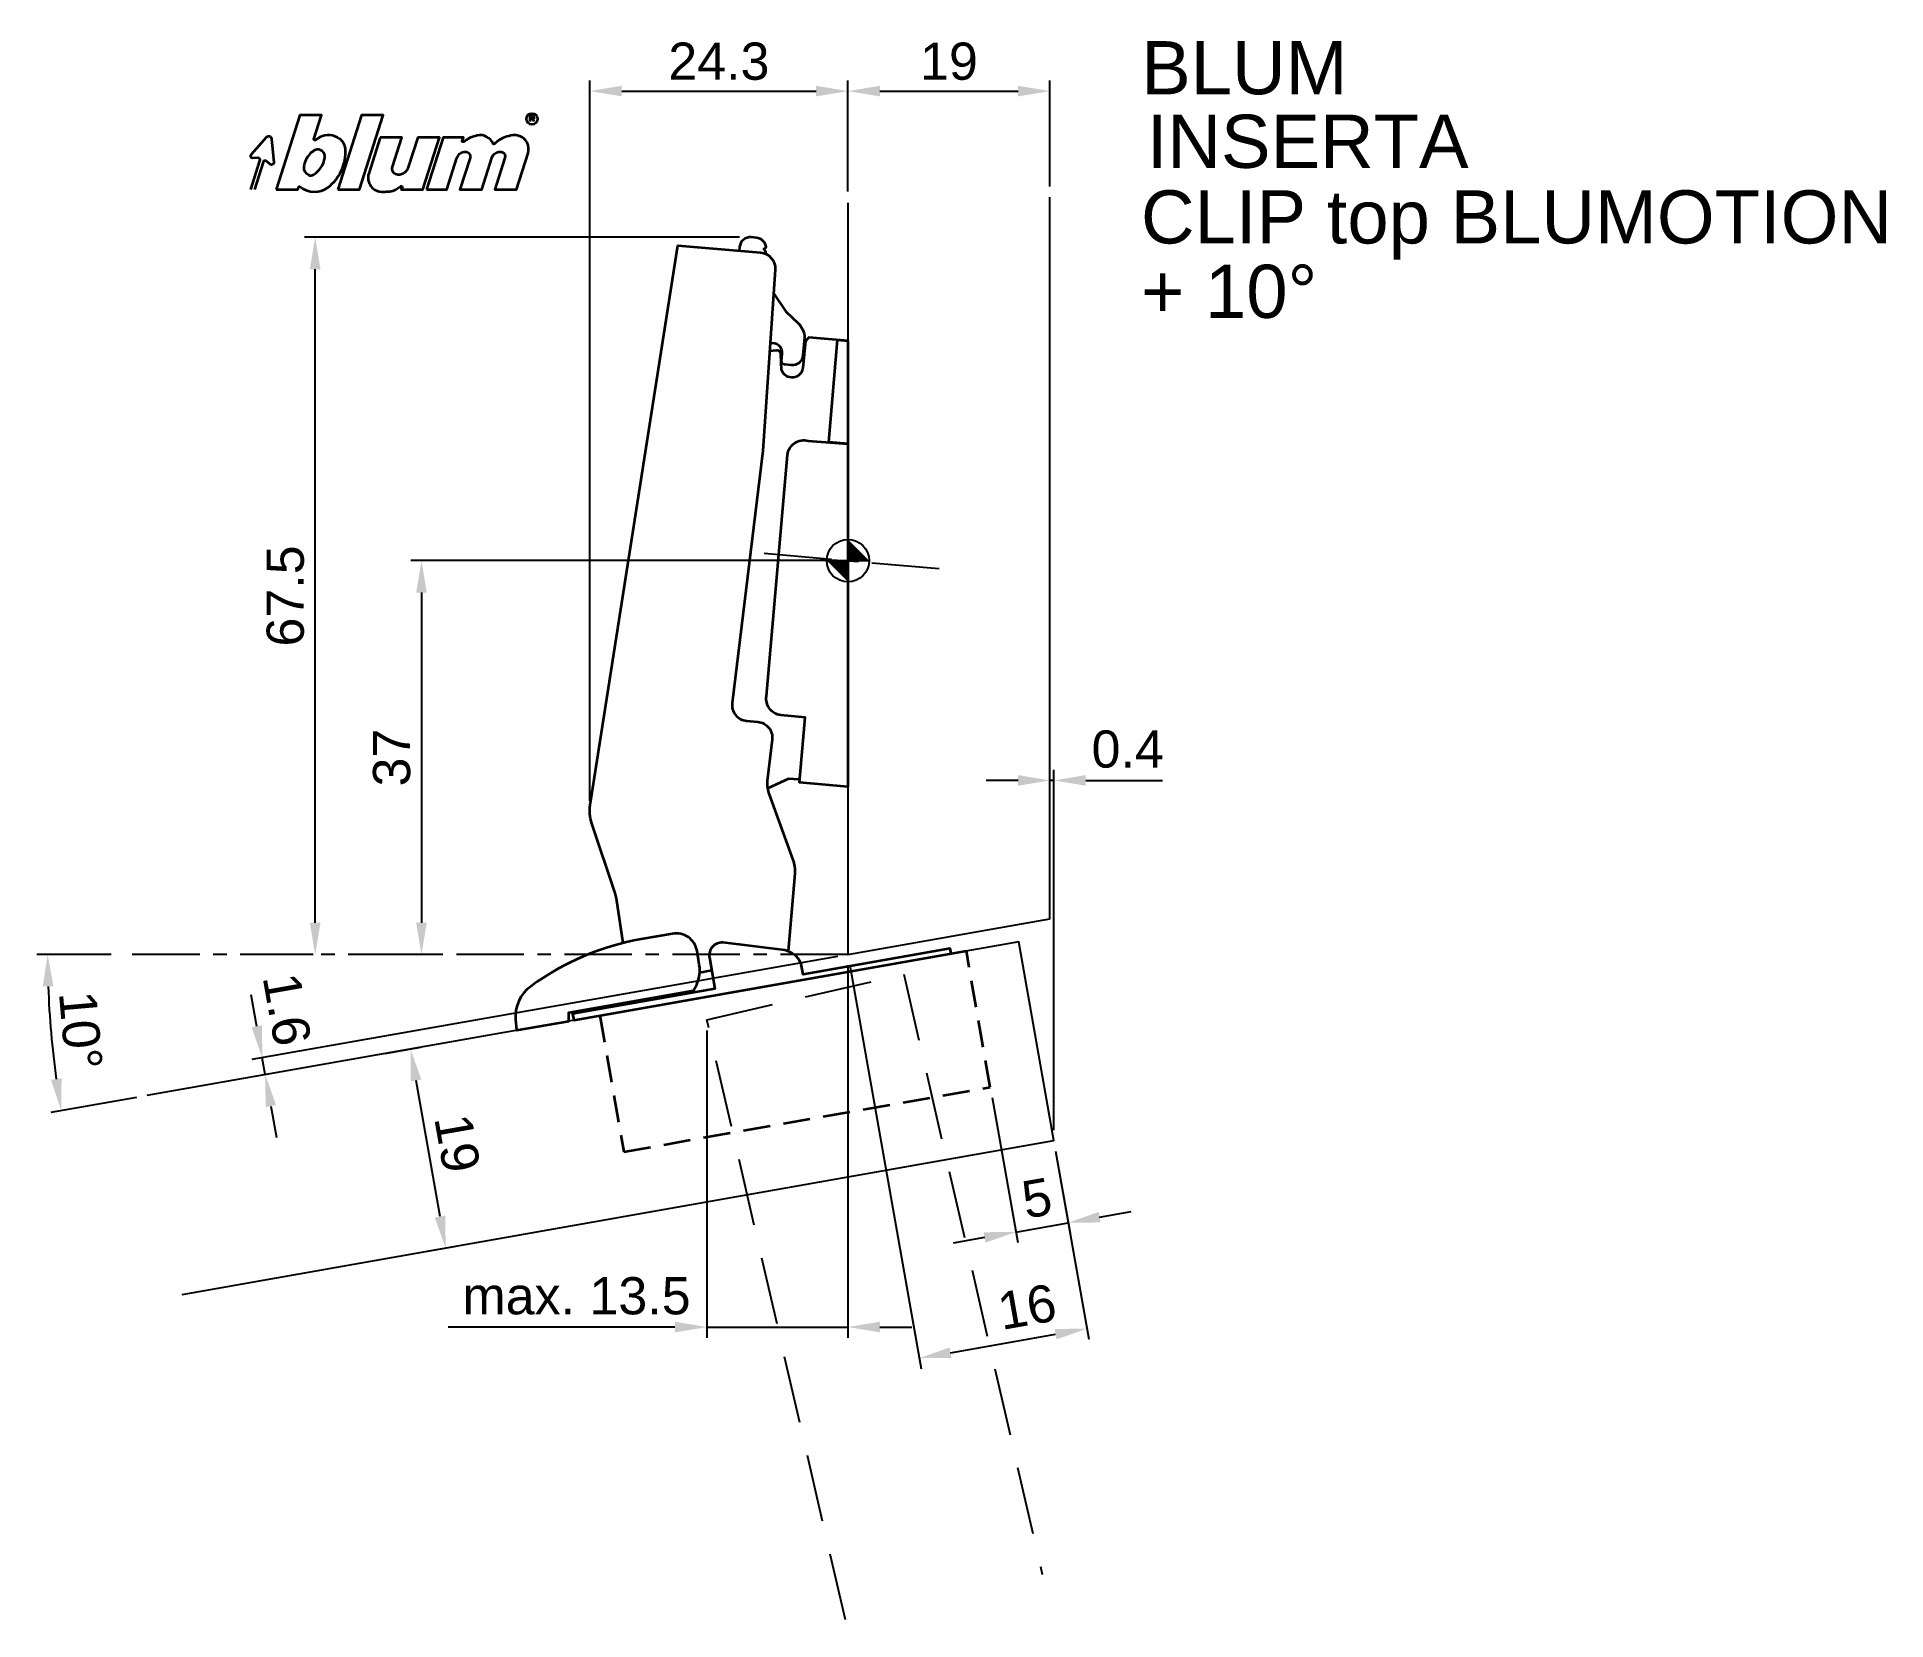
# Model space of a CAD drawing. Extents: x -76 to 98, y -100 to 49.
import ezdxf

# ---------------------------------------------------------------- set-up
doc = ezdxf.new("R2010")
doc.units = 0
doc.header["$PDMODE"] = 35
doc.header["$PDSIZE"] = 5
doc.linetypes.add('MITTE', pattern=[50.8, 31.75, -6.35, 6.35, -6.35])
doc.linetypes.add('STRICHLINIE', pattern=[19.05, 12.7, -6.35])
doc.layers.get('Defpoints').update_dxf_attribs({"linetype": 'CONTINUOUS'})
doc.layers.add('1', color=2, linetype='CONTINUOUS')
doc.layers.add('5', color=1, linetype='CONTINUOUS')
doc.layers.add('6', color=3, linetype='CONTINUOUS', lineweight=35)
doc.styles.add('Beschlag', font='ARIAL.TTF')
doc.dimstyles.new('Beschlag', dxfattribs={"dimtxt": 3.5, "dimasz": 3, "dimexe": 1, "dimexo": 1, "dimgap": 1, "dimtad": 1, "dimdec": 1, "dimdsep": 46, "dimtxsty": 'Beschlag', "dimcen": 2, "dimclrd": 256, "dimclre": 256, "dimclrt": 256, "dimadec": 1, "dimazin": 2, "dimtfac": 0.71, "dimtdec": 1, "dimtix": 1, "dimtmove": 2, "dimatfit": 0, "dimfxl": 0, "dimtolj": 1, "dimlwd": -1, "dimlwe": -1, "dimarcsym": 0})

# ---------------------------------------------------------------- blocks, each defined once
blk = doc.blocks.new('NullPunkt')
at = {"layer": '5'}
for points in [[(0, 2), (0, -2)], [(-2, 0), (2, 0)]]:
    blk.add_lwpolyline(points, dxfattribs=at)
blk.add_circle((0, 0), 2, dxfattribs=at)
for points in [[(0, 0), (-2, 0), (0, 2)], [(0, 0), (2, 0), (0, -2)]]:
    blk.add_solid(points, dxfattribs=at)
blk = doc.blocks.new('*D1')
at = {"layer": '1'}
for p, q in [((-24.28, -22.58), (-24.28, 45.16)), ((-21.28, 44.16), (-3, 44.16)), ((0, 34.72), (0, 45.16))]:
    blk.add_line(p, q, dxfattribs=at)
for points in [[(-21.28, 44.66), (-21.28, 43.66), (-24.28, 44.16)], [(-3, 44.66), (-3, 43.66), (0, 44.16)]]:
    blk.add_solid(points, dxfattribs=at)
at = {"layer": 'Defpoints', "color": 0}
for p in [(0, 44.16), (0, 33.72), (-24.28, -23.58)]:
    blk.add_point(p, dxfattribs=at)
at = {"layer": '1', "insert": (-12.14, 46.95), "char_height": 3.5, "attachment_point": 5, "style": 'Beschlag'}
blk.add_mtext('\\A1;24.3', dxfattribs=at)
blk = doc.blocks.new('*D2')
at = {"layer": '1'}
for p, q in [((0, 34.72), (0, 45.16)), ((3, 44.16), (16, 44.16)), ((19, 35.18), (19, 45.16))]:
    blk.add_line(p, q, dxfattribs=at)
for points in [[(3, 44.66), (3, 43.66), (0, 44.16)], [(16, 44.66), (16, 43.66), (19, 44.16)]]:
    blk.add_solid(points, dxfattribs=at)
at = {"layer": 'Defpoints', "color": 0}
for p in [(19, 44.16), (0, 33.72), (19, 34.18)]:
    blk.add_point(p, dxfattribs=at)
at = {"layer": '1', "insert": (9.5, 46.95), "char_height": 3.5, "attachment_point": 5, "style": 'Beschlag'}
blk.add_mtext('\\A1;19', dxfattribs=at)
blk = doc.blocks.new('*D3')
at = {"layer": '1'}
for p, q in [((-1, 0), (-41.11, 0)), ((-40.11, -3), (-40.11, -34.05)), ((-39.34, -37.05), (-41.11, -37.05))]:
    blk.add_line(p, q, dxfattribs=at)
for points in [[(-40.61, -3), (-39.61, -3), (-40.11, 0)], [(-40.61, -34.05), (-39.61, -34.05), (-40.11, -37.05)]]:
    blk.add_solid(points, dxfattribs=at)
at = {"layer": 'Defpoints', "color": 0}
for p in [(0, 0), (-40.11, -37.05), (-38.34, -37.05)]:
    blk.add_point(p, dxfattribs=at)
at = {"layer": '1', "insert": (-42.9, -18.52), "char_height": 3.5, "attachment_point": 5, "rotation": 90, "style": 'Beschlag'}
blk.add_mtext('\\A1;37', dxfattribs=at)
blk = doc.blocks.new('*D4')
at = {"layer": '1'}
for p, q in [((0, -38.05), (0, -73.08)), ((-13.27, -44.18), (-13.27, -73.08)), ((-16.27, -72.08), (-19.27, -72.08)), ((-13.27, -72.08), (0, -72.08)), ((3, -72.08), (6, -72.08))]:
    blk.add_line(p, q, dxfattribs=at)
for points in [[(-16.27, -71.58), (-16.27, -72.58), (-13.27, -72.08)], [(3, -71.58), (3, -72.58), (0, -72.08)]]:
    blk.add_solid(points, dxfattribs=at)
at = {"layer": 'Defpoints', "color": 0}
for p in [(0, -37.05), (-13.27, -43.18), (0, -72.08)]:
    blk.add_point(p, dxfattribs=at)
at = {"layer": '1', "insert": (-25.53, -69.16), "char_height": 3.5, "attachment_point": 5, "style": 'Beschlag'}
blk.add_mtext('\\A1;max. 13.5', dxfattribs=at)
blk = doc.blocks.new('*D5')
at = {"layer": '1'}
for p, q in [((16, -20.67), (13, -20.67)), ((19, -20.57), (19, -19.67)), ((19.36, -20.67), (19, -20.67)), ((19.36, -53.55), (19.36, -19.67)), ((22.36, -20.67), (25.36, -20.67))]:
    blk.add_line(p, q, dxfattribs=at)
for points in [[(16, -20.17), (16, -21.17), (19, -20.67)], [(22.36, -20.17), (22.36, -21.17), (19.36, -20.67)]]:
    blk.add_solid(points, dxfattribs=at)
at = {"layer": 'Defpoints', "color": 0}
for p in [(19, -20.67), (19, -21.57), (19.36, -54.55)]:
    blk.add_point(p, dxfattribs=at)
at = {"layer": '1', "insert": (26.31, -17.74), "char_height": 3.5, "attachment_point": 5, "style": 'Beschlag'}
blk.add_mtext('\\A1;0.4', dxfattribs=at)
blk = doc.blocks.new('*D8')
at = {"layer": '1'}
for p, q in [((-10.19, 30.41), (-51.11, 30.41)), ((-50.11, -34.05), (-50.11, 27.41)), ((-50.29, -37.05), (-51.11, -37.05))]:
    blk.add_line(p, q, dxfattribs=at)
for points in [[(-50.61, 27.41), (-49.61, 27.41), (-50.11, 30.41)], [(-50.61, -34.05), (-49.61, -34.05), (-50.11, -37.05)]]:
    blk.add_solid(points, dxfattribs=at)
at = {"layer": 'Defpoints', "color": 0}
for p in [(-50.11, 30.41), (-9.19, 30.41), (-49.29, -37.05)]:
    blk.add_point(p, dxfattribs=at)
at = {"layer": '1', "insert": (-52.9, -3.32), "char_height": 3.5, "attachment_point": 5, "rotation": 90, "style": 'Beschlag'}
blk.add_mtext('\\A1;67.5', dxfattribs=at)
blk = doc.blocks.new('*D9')
at = {"layer": '1'}
for p, q in [((13.57, -50.5), (15.97, -64.12)), ((19.53, -55.54), (20.89, -63.25)), ((15.8, -63.14), (20.72, -62.27)), ((23.67, -61.75), (26.63, -61.22)), ((12.84, -63.66), (9.89, -64.18))]:
    blk.add_line(p, q, dxfattribs=at)
for points in [[(23.59, -61.25), (23.76, -62.24), (20.72, -62.27)], [(12.75, -63.16), (12.93, -64.15), (15.8, -63.14)]]:
    blk.add_solid(points, dxfattribs=at)
at = {"layer": 'Defpoints', "color": 0}
for p in [(13.39, -49.51), (19.36, -54.55), (20.72, -62.27)]:
    blk.add_point(p, dxfattribs=at)
at = {"layer": '1', "insert": (17.77, -59.96), "char_height": 3.5, "attachment_point": 5, "rotation": 10.004, "style": 'Beschlag'}
blk.add_mtext('\\A1;5', dxfattribs=at)
blk = doc.blocks.new('*D10')
at = {"layer": '1'}
for p, q in [((0.17, -38.03), (6.87, -76)), ((19.53, -55.54), (22.65, -73.21)), ((9.65, -74.49), (19.52, -72.75))]:
    blk.add_line(p, q, dxfattribs=at)
for points in [[(19.44, -72.26), (19.61, -73.24), (22.48, -72.23)], [(9.56, -74), (9.74, -74.98), (6.7, -75.01)]]:
    blk.add_solid(points, dxfattribs=at)
at = {"layer": 'Defpoints', "color": 0}
for p in [(0, -37.05), (19.36, -54.55), (22.48, -72.23)]:
    blk.add_point(p, dxfattribs=at)
at = {"layer": '1', "insert": (16.84, -70.19), "char_height": 3.5, "attachment_point": 5, "rotation": 10.004, "style": 'Beschlag'}
blk.add_mtext('\\A1;16', dxfattribs=at)
blk = doc.blocks.new('Logo_BLUM')
at = {"layer": '6', "color": 20, "linetype": 'Continuous'}
for points in [[(2.39, 0), (4.43, 0), (4.52, 0.26, -0.512391), (4.62, 0.29, 0.357881), (7.3, 0.25, 0.116336), (8.5, 1.76, 0.127435), (8.89, 3.85, 0.227045), (8.36, 4.79, 0.273775), (6.5, 4.93), (6.04, 4.67, -0.689828), (5.94, 4.76), (6.65, 7), (4.61, 7)], [(5.59, 3.39, 0.16703), (4.99, 2.14, 0.322673), (5.41, 1.39, 0.260102), (5.93, 1.42, 0.211929), (6.95, 3, 0.250706), (6.73, 3.62, 0.316796), (6.01, 3.72, 0.086595)], [(12.15, 4.9), (11.09, 1.53, 0.527578), (12.44, -0.2, -0.003338), (13.06, -0.17, 0.131781), (13.63, 0.02), (14.12, 0.32, -0.706223), (14.22, 0.24), (14.15, 0), (16.19, 0), (17.75, 4.9), (15.7, 4.9), (14.81, 2.11, -0.253672), (14.11, 1.42, -0.127823), (13.72, 1.42, -0.447747), (13.33, 2.15), (14.2, 4.9)], [(16.53, 0), (18.44, 0), (19.39, 3, -0.282196), (20.04, 3.56, -0.141376), (20.38, 3.52, -0.3938), (20.62, 2.99), (19.67, 0), (21.72, 0), (22.67, 3, -0.282189), (23.31, 3.56, -0.141385), (23.65, 3.52, -0.393792), (23.89, 2.99), (22.94, 0), (24.99, 0), (26.07, 3.42, 0.424526), (25.18, 5.07, 0.098115), (24.64, 5.11, 0.114777), (23.24, 4.6), (22.89, 4.28, -0.522588), (22.79, 4.31, 0.36711), (21.28, 5.09, 0.102012), (20, 4.5, -0.748324), (19.89, 4.58), (20, 4.9), (18.08, 4.9)]]:
    blk.add_lwpolyline(points, format="xyb", close=True, dxfattribs=at)
blk.add_lwpolyline([(8.18, 0), (10.23, 0), (12.45, 7), (10.4, 7)], close=True, dxfattribs=at)
for points in [[(26.26, 6.4), (26.26, 6.9), (26.52, 6.9, -0.975005), (26.53, 6.67, 0.014563), (26.45, 6.67), (26.26, 6.67), (26.45, 6.67), (26.52, 6.6), (26.57, 6.53), (26.62, 6.42)], [(0, 0), (0.86, 2.7, 0.480207), (0.67, 2.98), (0.19, 2.97, -0.689229), (0.05, 3.33), (1.49, 4.95, -0.685285), (1.94, 4.79), (2.15, 2.54, -0.636083), (1.84, 2.36), (1.47, 2.68, 0.560356), (1.16, 2.59), (0.34, 0)]]:
    blk.add_lwpolyline(points, format="xyb", dxfattribs=at)
blk.add_circle((26.44, 6.65), 0.527, dxfattribs=at)
blk = doc.blocks.new('*D24')
at = {"layer": '1'}
for p, q in [((-69.3, -37.05), (-76.27, -37.05)), ((-66.92, -50.48), (-74.97, -51.9))]:
    blk.add_line(p, q, dxfattribs=at)
blk.add_arc((9.23, -37.05), 84.5, 182.0343, 187.9697, dxfattribs=at)
for points in [[(-75.72, -40.05), (-74.72, -40.04), (-75.27, -37.05)], [(-73.96, -48.68), (-74.95, -48.84), (-73.99, -51.73)]]:
    blk.add_solid(points, dxfattribs=at)
at = {"layer": 'Defpoints', "color": 0}
for p in [(16.06, -35.84), (-68.3, -37.05), (0, -37.05), (-75.13, -41.96), (-65.93, -50.3)]:
    blk.add_point(p, dxfattribs=at)
at = {"layer": '1', "insert": (-72.17, -44.17), "char_height": 3.5, "attachment_point": 5, "rotation": 275.002, "style": 'Beschlag'}
blk.add_mtext('\\A1;10°', dxfattribs=at)
blk = doc.blocks.new('*D25')
at = {"layer": '1'}
for p, q in [((-0.98, -37.22), (-56.06, -46.93)), ((-55.6, -43.8), (-56.12, -40.85)), ((-54.8, -48.34), (-55.08, -46.76)), ((-54.17, -48.23), (-55.78, -48.51)), ((-54.28, -51.29), (-53.76, -54.25))]:
    blk.add_line(p, q, dxfattribs=at)
for points in [[(-55.11, -43.72), (-56.09, -43.89), (-55.08, -46.76)], [(-53.79, -51.21), (-54.77, -51.38), (-54.8, -48.34)]]:
    blk.add_solid(points, dxfattribs=at)
at = {"layer": 'Defpoints', "color": 0}
for p in [(0, -37.05), (-55.08, -46.76), (-53.18, -48.06)]:
    blk.add_point(p, dxfattribs=at)
at = {"layer": '1', "insert": (-52.77, -42.21), "char_height": 3.5, "attachment_point": 5, "rotation": 280, "style": 'Beschlag'}
blk.add_mtext('\\A1;1.6', dxfattribs=at)
blk = doc.blocks.new('*D26')
at = {"layer": '1'}
for p, q in [((-43.53, -46.35), (-40.16, -45.76)), ((-38.36, -61.69), (-40.62, -48.89)), ((-40.09, -65.04), (-36.86, -64.47))]:
    blk.add_line(p, q, dxfattribs=at)
for points in [[(-40.13, -48.8), (-41.11, -48.97), (-41.14, -45.93)], [(-37.87, -61.6), (-38.86, -61.78), (-37.84, -64.64)]]:
    blk.add_solid(points, dxfattribs=at)
at = {"layer": 'Defpoints', "color": 0}
for p in [(-44.51, -46.53), (-41.14, -45.93), (-41.07, -65.21)]:
    blk.add_point(p, dxfattribs=at)
at = {"layer": '1', "insert": (-36.75, -54.8), "char_height": 3.5, "attachment_point": 5, "rotation": 280, "style": 'Beschlag'}
blk.add_mtext('\\A1;19', dxfattribs=at)

msp = doc.modelspace()

# ---------------------------------------------------------------- linework, layer by layer
at = {"layer": '1'}
for p, q in [((25.27, -20.67), (29.59, -20.67)), ((-19.27, -72.08), (-37.61, -72.08))]:
    msp.add_line(p, q, dxfattribs=at)
at = {"layer": '5', "linetype": 'MITTE', "ltscale": 0.2}
for p, q in [((-7.88, 0.69), (9.1, -0.8)), ((0, -37.05), (-68.3, -37.05))]:
    msp.add_line(p, q, dxfattribs=at)
at = {"layer": '5'}
for points in [[(0, 33.65), (0, -37.05), (19, -33.7), (19, 34.18)], [(-62.63, -69.02), (19.36, -54.55), (16.06, -35.84), (-65.93, -50.3)]]:
    msp.add_lwpolyline(points, dxfattribs=at)
at = {"layer": '5', "linetype": 'STRICHLINIE', "ltscale": 0.5}
msp.add_lwpolyline([(-0.24, -99.63), (-13.27, -43.18), (5.24, -38.9), (18.28, -95.36)], dxfattribs=at)
at = {"layer": '6'}
msp.add_line((-12.81, -38.55), (-13.95, -38.75), dxfattribs=at)
at = {"layer": '6', "linetype": 'Continuous'}
for points in [[(-21.14, -35.97), (-21.77, -31.78, 0.043841), (-21.89, -31.27), (-24.09, -24.71, -0.131145), (-24.23, -22.95), (-16.01, 29.65), (-8.22, 28.98, -0.409111), (-6.85, 27.38), (-8.01, 10.34), (-10.89, -13.37), (-10.89, -13.37, 0.428532), (-9.53, -15.07), (-8.48, -15.16, -0.424011), (-7.13, -16.83), (-7.59, -20.71, 0.109916), (-7.42, -22), (-7.42, -22), (-5.18, -28.13, -0.109518), (-5.01, -29.42), (-5.63, -36.72)], [(-7, 25.15), (-5.84, 23.44), (-4.66, 22.3, -0.199029), (-4.09, 20.99), (-4.24, 19.29, -0.414213), (-5.32, 18.38), (-5.97, 18.44, -0.414197), (-6.24, 18.77), (-6.18, 19.46, 0.515908), (-7.32, 20.43, -2.032957)]]:
    msp.add_lwpolyline(points, format="xyb", dxfattribs=at)
at = {"layer": '6'}
for points in [[(-7.73, 28.85), (-7.71, 29.08), (-7.9, 29.3), (-7.7, 29.47, 0.361254), (-8.61, 30.37), (-9.1, 30.41, 0.414214), (-10.19, 29.5), (-10.22, 29.15)], [(0, 20.68), (-3.68, 21), (-3.99, 20.65), (-4.23, 18.16, -0.800907), (-6.24, 17.91), (-6.3, 19.44, 0.462567), (-6.69, 19.75), (-7.37, 19.69)], [(9.7, -36.96), (9.61, -36.47), (-4.22, -38.91), (-4.33, -38.26, 0.312987), (-5.94, -36.64), (-11.77, -35.92, 0.486363), (-13.03, -37.32), (-12.51, -40.27), (-12.51, -40.27), (-25.9, -42.63), (-25.79, -43.22), (11.14, -36.71)]]:
    msp.add_lwpolyline(points, format="xyb", dxfattribs=at)
msp.add_lwpolyline([(-1.81, 11.15), (-0.97, 20.76), (0, 20.68), (0, 10.99)], close=True, dxfattribs=at)
msp.add_lwpolyline([(0, -21.28), (-4.56, -20.88), (-4.02, -14.76), (-6.31, -14.52, -0.436321), (-7.66, -12.73), (-5.68, 9.94, -0.468259), (-3.75, 11.27), (0, 10.99)], format="xyb", close=True, dxfattribs=at)
msp.add_lwpolyline([(-4.65, -20.59), (-5.58, -20.51), (-7.57, -21.44)], dxfattribs=at)
at = {"layer": '6', "flags": 128}
msp.add_lwpolyline([(-14.19, -36.71, 0.414214), (-16.5, -35.09), (-19.44, -35.6, 0.114125), (-29.84, -40.04, 0.262579), (-31.27, -43.17), (-31.18, -44.17), (-26.26, -43.31), (-26.26, -42.49), (-14.53, -40.43, 0.191102), (-13.98, -37.99), (-14.19, -36.71)], format="xyb", dxfattribs=at)
at = {"layer": '6', "linetype": 'STRICHLINIE', "ltscale": 0.2}
msp.add_lwpolyline([(-23.33, -42.79), (-21.08, -55.59), (13.39, -49.51), (11.14, -36.71)], dxfattribs=at)

# ---------------------------------------------------------------- block references
at = {"layer": '5', "rotation": 90}
msp.add_blockref('NullPunkt', (0, 0), dxfattribs=at)
at = {"layer": '6'}
msp.add_blockref('Logo_BLUM', (-56.16, 34.89), dxfattribs=at)

# ---------------------------------------------------------------- texts
at = {"layer": '1', "linetype": 'Continuous', "style": 'Beschlag'}
for s, p in [('BLUM', (27.58, 43.86)), ('CLIP top BLUMOTION', (27.56, 29.83)), ('+ 10%%D', (27.56, 22.83))]:
    msp.add_text(s, height=5, dxfattribs=at).set_placement(p)
at = {"layer": '1', "insert": (28.1, 41.94), "char_height": 5, "width": 110.7908, "attachment_point": 1, "style": 'Beschlag'}
msp.add_mtext('INSERTA', dxfattribs=at)

# ---------------------------------------------------------------- dimensions: what is measured, and where the dimension line sits
at = {"layer": '1'}
for base, p1, p2, angle, picture, middle in [((0, 44.16), (-24.28, -23.58), (0, 33.72), 180, '*D1', (-12.14, 46.95)), ((19, 44.16), (0, 33.72), (19, 34.18), 180, '*D2', (9.5, 46.95)), ((-50.11, 30.41), (-49.29, -37.05), (-9.19, 30.41), 90, '*D8', (-52.9, -3.32)), ((-40.1087, -37.0461), (0, 0), (-38.3448, -37.0461), 90, '*D3', (-42.8969, -18.5231)), ((-41.14, -45.93), (-41.07, -65.21), (-44.51, -46.53), 100, '*D26', (-36.75, -54.8)), ((20.72, -62.27), (13.39, -49.51), (19.36, -54.55), 10.004, '*D9', (17.77, -59.96))]:
    dim = msp.add_linear_dim(base=base, p1=p1, p2=p2, angle=angle, dimstyle='Beschlag', dxfattribs=at)
    dim.commit()
    dim.dimension.update_dxf_attribs({"geometry": picture, "text_midpoint": middle})
for base, p1, p2, angle, picture, middle in [((19, -20.67), (19.36, -54.55), (19, -21.57), 180, '*D5', (26.31, -17.74)), ((-55.08, -46.76), (-53.18, -48.06), (0, -37.05), 100, '*D25', (-52.77, -42.21)), ((22.48, -72.23), (0, -37.05), (19.36, -54.55), 10.004, '*D10', (16.84, -70.19))]:
    dim = msp.add_linear_dim(base=base, p1=p1, p2=p2, angle=angle, dimstyle='Beschlag', dxfattribs=at)
    dim.commit()
    dim.dimension.update_dxf_attribs({"geometry": picture, "text_midpoint": middle, "dimtype": 160})
dim = msp.add_angular_dim_2l(base=(-75.13, -41.96), line1=((0, -37.05), (-68.3, -37.05)), line2=((16.06, -35.84), (-65.93, -50.3)), dimstyle='Beschlag', dxfattribs=at)
dim.commit()
dim.dimension.update_dxf_attribs({"geometry": '*D24', "text_midpoint": (-72.17, -44.17)})
dim = msp.add_linear_dim(base=(0, -72.08), p1=(-13.27, -43.18), p2=(0, -37.05), angle=180, text='max. 13.5', dimstyle='Beschlag', dxfattribs=at)
dim.commit()
dim.dimension.update_dxf_attribs({"geometry": '*D4', "text_midpoint": (-25.53, -69.16), "dimtype": 160})

doc.saveas('drawing.dxf')
